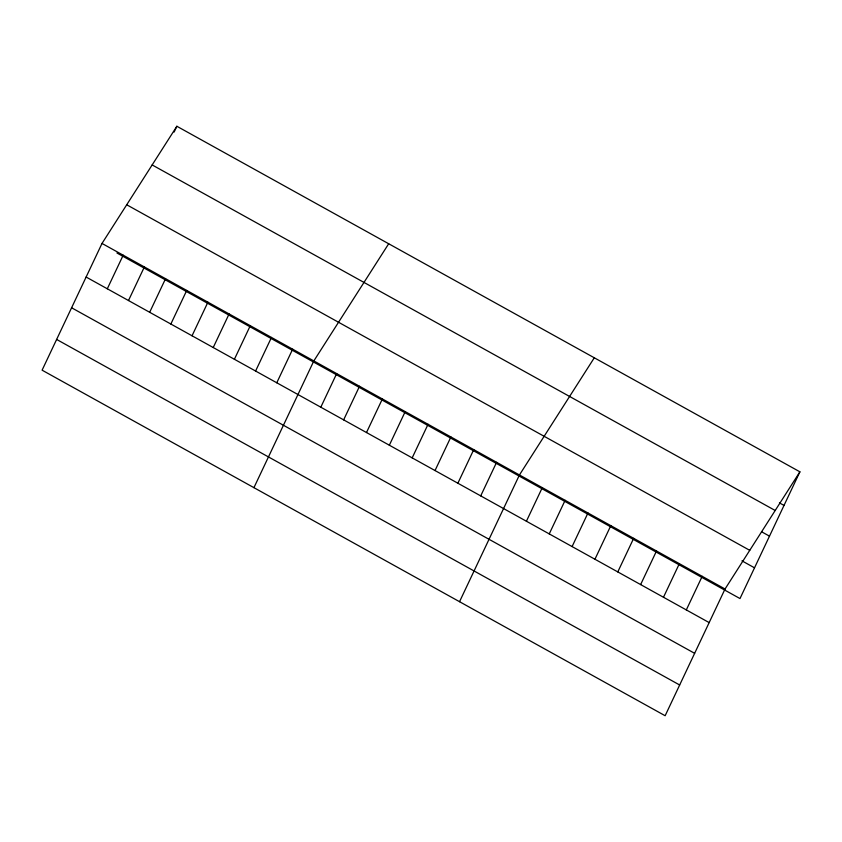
<?xml version="1.0" encoding="UTF-8"?>
<svg xmlns="http://www.w3.org/2000/svg" width="842" height="842" viewBox="0 0 842 842"><rect width="100%" height="100%" fill="white"/><g stroke="black" fill="none" stroke-linecap="round" stroke-linejoin="round"><path stroke-width="1.26" d="M102.008 243.443L42.1 370.175L665.138 715.732L725.046 589L799.9 471.825L176.862 126.268L102.008 243.443L725.046 589M174.115 132.068L176.862 126.268M107.302 288.795L123.185 255.2M128.489 300.541L144.371 266.946M149.676 312.287L165.558 278.691M170.852 324.044L186.735 290.437M192.039 335.79L207.921 302.194M213.226 347.536L229.108 313.94M234.402 359.281L250.285 325.686M255.589 371.038L271.471 337.442M276.776 382.784L292.658 349.188M253.937 487.665L313.834 360.934L388.688 243.759M320.802 407.202L336.684 373.606M343.641 419.874L359.523 386.278M366.491 432.546L382.373 398.95M389.341 445.218L405.212 411.612M412.18 457.88L428.062 424.284M435.03 470.552L450.912 436.956M457.869 483.224L473.751 449.628M480.719 495.896L496.601 462.3M459.543 601.693L519.44 474.972L594.294 357.797M526.408 521.24L542.29 487.644M549.247 533.902L565.129 500.306M572.097 546.574L587.979 512.978M594.936 559.246L610.818 525.65M617.786 571.918L633.668 538.322M640.625 584.59L656.507 550.994M663.475 597.262L679.357 563.666M686.314 609.924L702.196 576.328M799.9 471.825L739.992 598.557L116.954 253M779.45 502.885L784.018 505.421M152.16 164.937L775.198 510.494M761.494 531.723L769.493 536.154M126.71 204.774L749.748 550.331M741.96 560.856L754.527 567.824M86.126 277.039L709.164 622.596M71.591 307.772L694.639 653.329M56.624 339.442L679.673 684.999"/></g></svg>
